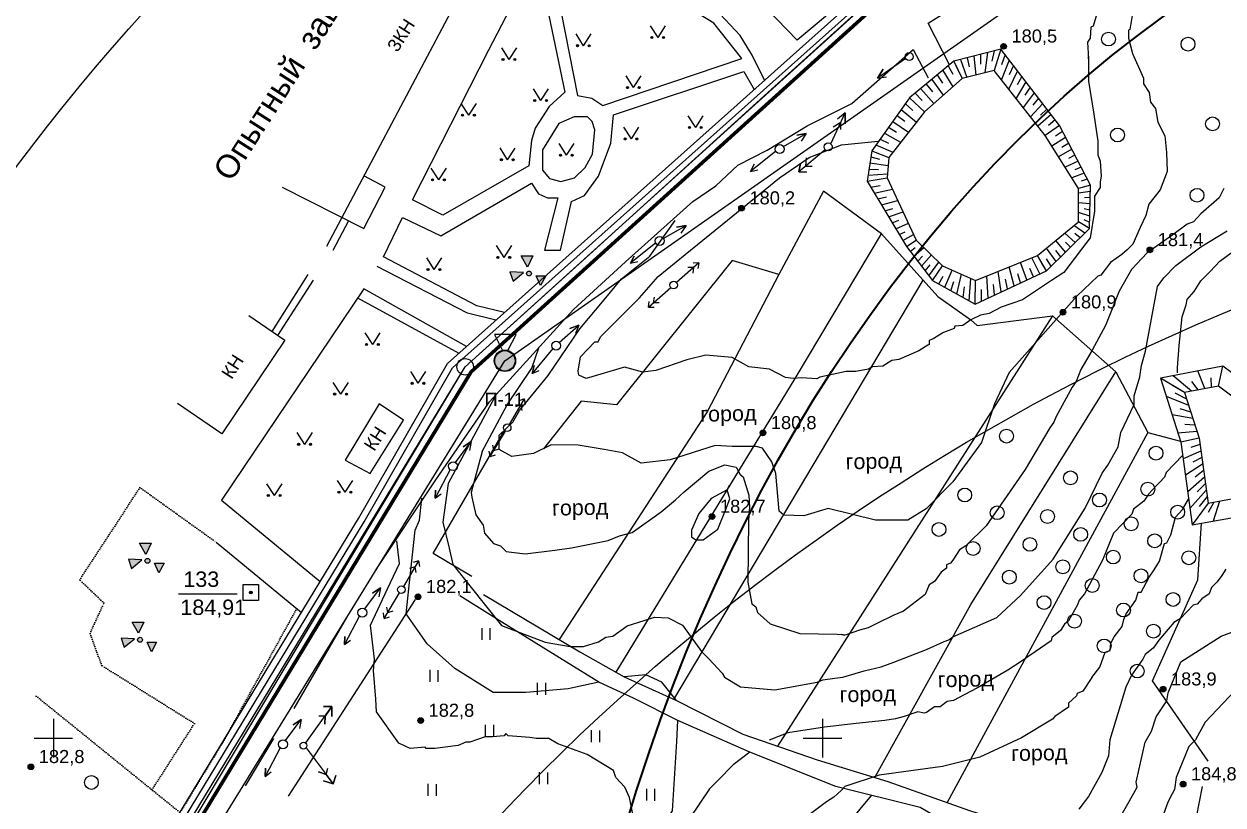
# Model space of a CAD drawing. Header units: millimetres. Extents: x 6127 to 9314, y 4730 to 7085.
# Drawn here: x 6592.4 to 6904.1, y 6182.6 to 6385.6 of the extents above; entities that cross this region are included whole.
import ezdxf

# ---------------------------------------------------------------- set-up
doc = ezdxf.new("R2010")
doc.units = ezdxf.units.MM
doc.header["$LTSCALE"] = 0.7
doc.linetypes.add('ACAD_ISO07W100', pattern=[3, 0, -3])
for name, color, linetype in [('відм', 14, 'Continuous'), ('горизонталі', 22, 'Continuous'), ('горный отвод', 7, 'Continuous'), ('дерево', 7, 'Continuous'), ('кущ', 7, 'Continuous'), ('Откос', 7, 'Continuous'), ('чорн', 255, 'Continuous')]:
    doc.layers.add(name, color=color, linetype=linetype)
doc.layers.add('ИзосеймРадиус', color=90, linetype='Continuous', lineweight=30)
doc.styles.get("Standard").update_dxf_attribs({"font": 'arial.ttf'})

# ---------------------------------------------------------------- blocks, each defined once
blk = doc.blocks.new('1')
at = {"layer": 'чорн', "color": 7, "ltscale": 0.2, "transparency": 33554687}
for p, q in [((5601.51, 1990.78), (5598.6, 1986.67)), ((5594.99, 1981.51), (5597.87, 1985.63))]:
    blk.add_line(p, q, dxfattribs=at)
for points in [[(5600.83, 1989.82), (5599.91, 1989.58)], [(5601.51, 1990.78), (5600.59, 1990.54)], [(5600.83, 1989.82), (5600.92, 1988.87)], [(5601.51, 1990.78), (5601.59, 1989.83)], [(5594.99, 1981.51), (5594.9, 1982.46)], [(5594.99, 1981.51), (5595.9, 1981.75)], [(5595.66, 1982.47), (5595.57, 1983.42)], [(5595.66, 1982.47), (5596.58, 1982.71)]]:
    blk.add_lwpolyline(points, dxfattribs=at)
blk.add_circle((5598.25, 1986.14), 0.633, dxfattribs=at)

msp = doc.modelspace()

# ---------------------------------------------------------------- hatches: boundary and pattern name
at = {"layer": 'відм', "ltscale": 0.2}
h = msp.add_hatch(color=256, dxfattribs=at)
h.dxf.hatch_style = 1
h.paths.add_polyline_path([(6847.8, 6379.8, 1), (6846.34, 6379.8, 1)])
h = msp.add_hatch(color=256, dxfattribs=at)
h.dxf.hatch_style = 1
h.paths.add_polyline_path([(6779.67, 6337.74, 1), (6778.2, 6337.74, 1)])
h = msp.add_hatch(color=256, dxfattribs=at)
h.dxf.hatch_style = 1
h.paths.add_polyline_path([(6885.83, 6326.89, 1), (6884.36, 6326.89, 1)])
h = msp.add_hatch(color=256, dxfattribs=at)
h.dxf.hatch_style = 1
h.paths.add_polyline_path([(6863.23, 6310.7, 1), (6861.77, 6310.7, 1)])
h = msp.add_hatch(color=32, dxfattribs=at)
h.dxf.hatch_style = 1
h.paths.add_polyline_path([(6785.23, 6279.32, 1), (6783.77, 6279.32, 1)])
h = msp.add_hatch(color=32, dxfattribs=at)
h.dxf.hatch_style = 1
h.paths.add_polyline_path([(6772, 6257.57, 1), (6770.53, 6257.57, 1)])
h = msp.add_hatch(color=32, dxfattribs=at)
h.dxf.hatch_style = 1
h.paths.add_polyline_path([(6695.55, 6236.72, 1), (6694.08, 6236.72, 1)])
h = msp.add_hatch(color=32, dxfattribs=at)
h.dxf.hatch_style = 1
h.paths.add_polyline_path([(6889.27, 6212.69, 1), (6887.81, 6212.69, 1)])
h = msp.add_hatch(color=32, dxfattribs=at)
h.dxf.hatch_style = 1
h.paths.add_polyline_path([(6696.24, 6204.55, 1), (6694.77, 6204.56, 1)])
h = msp.add_hatch(color=32, dxfattribs=at)
h.dxf.hatch_style = 1
h.paths.add_polyline_path([(6594.89, 6192.52, 1), (6593.43, 6192.52, 1)])
h = msp.add_hatch(color=32, dxfattribs=at)
h.dxf.hatch_style = 1
h.paths.add_polyline_path([(6894.47, 6188.03, 1), (6893, 6188.03, 1)])
at = {"layer": 'чорн', "ltscale": 0.2}
h = msp.add_hatch(color=256, dxfattribs=at)
h.dxf.hatch_style = 1
h.paths.add_polyline_path([(6755.87, 6382.11, 1), (6755.33, 6382.11, 1)])
h.paths.add_polyline_path([(6758.4, 6382.1, 1), (6758.93, 6382.1, 1)])
h = msp.add_hatch(color=256, dxfattribs=at)
h.dxf.hatch_style = 1
h.paths.add_polyline_path([(6736.52, 6379.97, 1), (6735.98, 6379.97, 1)])
h.paths.add_polyline_path([(6739.05, 6379.96, 1), (6739.58, 6379.96, 1)])
h = msp.add_hatch(color=256, dxfattribs=at)
h.dxf.hatch_style = 1
h.paths.add_polyline_path([(6717.17, 6376.39, 1), (6716.64, 6376.4, 1)])
h.paths.add_polyline_path([(6719.7, 6376.39, 1), (6720.23, 6376.39, 1)])
h = msp.add_hatch(color=256, dxfattribs=at)
h.dxf.hatch_style = 1
h.paths.add_polyline_path([(6749.53, 6369.07, 1), (6749, 6369.07, 1)])
h.paths.add_polyline_path([(6752.06, 6369.07, 1), (6752.59, 6369.07, 1)])
h = msp.add_hatch(color=256, dxfattribs=at)
h.dxf.hatch_style = 1
h.paths.add_polyline_path([(6725.42, 6365.7, 1), (6724.89, 6365.7, 1)])
h.paths.add_polyline_path([(6727.95, 6365.7, 1), (6728.48, 6365.7, 1)])
h = msp.add_hatch(color=256, dxfattribs=at)
h.dxf.hatch_style = 1
h.paths.add_polyline_path([(6706.65, 6361.9, 1), (6706.12, 6361.9, 1)])
h.paths.add_polyline_path([(6709.19, 6361.9, 1), (6709.72, 6361.9, 1)])
h = msp.add_hatch(color=256, dxfattribs=at)
h.dxf.hatch_style = 1
h.paths.add_polyline_path([(6765.65, 6358.73, 1), (6765.12, 6358.73, 1)])
h.paths.add_polyline_path([(6768.18, 6358.72, 1), (6768.72, 6358.72, 1)])
h = msp.add_hatch(color=256, dxfattribs=at)
h.dxf.hatch_style = 1
h.paths.add_polyline_path([(6748.93, 6355.73, 1), (6748.4, 6355.73, 1)])
h.paths.add_polyline_path([(6751.46, 6355.73, 1), (6751.99, 6355.73, 1)])
h = msp.add_hatch(color=256, dxfattribs=at)
h.dxf.hatch_style = 1
h.paths.add_polyline_path([(6732.11, 6351.48, 1), (6731.58, 6351.48, 1)])
h.paths.add_polyline_path([(6734.64, 6351.48, 1), (6735.17, 6351.48, 1)])
h = msp.add_hatch(color=256, dxfattribs=at)
h.dxf.hatch_style = 1
h.paths.add_polyline_path([(6716.75, 6350.33, 1), (6716.22, 6350.33, 1)])
h.paths.add_polyline_path([(6719.28, 6350.33, 1), (6719.81, 6350.33, 1)])
h = msp.add_hatch(color=256, dxfattribs=at)
h.dxf.hatch_style = 1
h.paths.add_polyline_path([(6698.86, 6345.11, 1), (6698.33, 6345.11, 1)])
h.paths.add_polyline_path([(6701.39, 6345.11, 1), (6701.92, 6345.11, 1)])
h = msp.add_hatch(color=256, dxfattribs=at)
h.dxf.hatch_style = 1
h.paths.add_polyline_path([(6715.85, 6324.95, 1), (6715.31, 6324.95, 1)])
h.paths.add_polyline_path([(6718.38, 6324.95, 1), (6718.91, 6324.95, 1)])
h = msp.add_hatch(color=256, dxfattribs=at)
h.dxf.hatch_style = 1
h.paths.add_polyline_path([(6722.23, 6321.01), (6718.72, 6321.17), (6719.54, 6318.79)])
h.paths.add_polyline_path([(6723.26, 6322.43), (6724.66, 6325.35), (6721.65, 6325.35)])
h.paths.add_polyline_path([(6728, 6320.14), (6725.54, 6320.14), (6726.66, 6317.62)])
h.paths.add_polyline_path([(6723.03, 6320.75, 1), (6724.32, 6320.75, 1)])
h = msp.add_hatch(color=256, dxfattribs=at)
h.dxf.hatch_style = 1
h.paths.add_polyline_path([(6697.67, 6321.77, 1), (6697.13, 6321.77, 1)])
h.paths.add_polyline_path([(6700.2, 6321.76, 1), (6700.73, 6321.76, 1)])
h = msp.add_hatch(color=256, dxfattribs=at)
h.dxf.hatch_style = 1
h.paths.add_polyline_path([(6681.68, 6302.32, 1), (6681.15, 6302.32, 1)])
h.paths.add_polyline_path([(6684.21, 6302.32, 1), (6684.74, 6302.32, 1)])
at = {"layer": 'чорн', "ltscale": 0.2, "transparency": 33554687}
h = msp.add_hatch(color=1, dxfattribs=at)
h.dxf.hatch_style = 1
h.paths.add_polyline_path([(6720.19, 6298.06, 1), (6714.61, 6298.06, 1)])
at = {"layer": 'чорн', "ltscale": 0.2}
h = msp.add_hatch(color=256, dxfattribs=at)
h.dxf.hatch_style = 1
h.paths.add_polyline_path([(6693.52, 6292.21, 1), (6692.99, 6292.21, 1)])
h.paths.add_polyline_path([(6696.06, 6292.2, 1), (6696.59, 6292.2, 1)])
h = msp.add_hatch(color=256, dxfattribs=at)
h.dxf.hatch_style = 1
h.paths.add_polyline_path([(6673.4, 6289.42, 1), (6672.87, 6289.42, 1)])
h.paths.add_polyline_path([(6675.93, 6289.41, 1), (6676.46, 6289.41, 1)])
h = msp.add_hatch(color=256, dxfattribs=at)
h.dxf.hatch_style = 1
h.paths.add_polyline_path([(6664.03, 6276.35, 1), (6663.5, 6276.35, 1)])
h.paths.add_polyline_path([(6666.57, 6276.35, 1), (6667.1, 6276.35, 1)])
h = msp.add_hatch(color=256, dxfattribs=at)
h.dxf.hatch_style = 1
h.paths.add_polyline_path([(6656.14, 6263.06, 1), (6655.61, 6263.06, 1)])
h.paths.add_polyline_path([(6658.68, 6263.06, 1), (6659.21, 6263.06, 1)])
h = msp.add_hatch(color=256, dxfattribs=at)
h.dxf.hatch_style = 1
h.paths.add_polyline_path([(6674.52, 6263.91, 1), (6673.98, 6263.91, 1)])
h.paths.add_polyline_path([(6677.05, 6263.91, 1), (6677.58, 6263.91, 1)])
h = msp.add_hatch(color=256, dxfattribs=at)
h.dxf.hatch_style = 1
h.paths.add_polyline_path([(6623.01, 6246.31), (6619.5, 6246.48), (6620.32, 6244.1)])
h.paths.add_polyline_path([(6624.04, 6247.74), (6625.44, 6250.65), (6622.43, 6250.66)])
h.paths.add_polyline_path([(6628.77, 6245.44), (6626.32, 6245.45), (6627.44, 6242.92)])
h.paths.add_polyline_path([(6623.81, 6246.06, 1), (6625.1, 6246.05, 1)])
h = msp.add_hatch(color=256, dxfattribs=at)
h.dxf.hatch_style = 1
h.paths.add_polyline_path([(6651.7, 6237.84, 1), (6650.95, 6237.84, 1)])
h = msp.add_hatch(color=256, dxfattribs=at)
h.dxf.hatch_style = 1
h.paths.add_polyline_path([(6621.08, 6225.81), (6617.58, 6225.98), (6618.39, 6223.6)])
h.paths.add_polyline_path([(6622.11, 6227.23), (6623.52, 6230.15), (6620.5, 6230.15)])
h.paths.add_polyline_path([(6626.85, 6224.94), (6624.4, 6224.94), (6625.52, 6222.42)])
h.paths.add_polyline_path([(6621.89, 6225.55, 1), (6623.17, 6225.55, 1)])

# ---------------------------------------------------------------- linework, layer by layer
at = {"color": 1, "ltscale": 0.2, "transparency": 33554687}
for p, q in [((6717.4, 6298.06), (6943.9, 6456.64)), ((6582, 6078.37), (6717.4, 6298.06))]:
    msp.add_line(p, q, dxfattribs=at)
at = {"color": 3, "ltscale": 0.2, "transparency": 33554687}
for centre, radius in [((7031.15, 6019.46), 550), ((7118.46, 5800.5), 553)]:
    msp.add_circle(centre, radius, dxfattribs=at)
at = {"layer": 'відм', "color": 7, "ltscale": 0.2}
for centre in [(6847.07, 6379.8), (6778.93, 6337.74), (6885.1, 6326.89), (6862.5, 6310.7)]:
    msp.add_circle(centre, 0.733, dxfattribs=at)
at = {"layer": 'відм', "color": 32, "ltscale": 0.2}
for centre in [(6784.5, 6279.32), (6771.26, 6257.57), (6694.81, 6236.72), (6888.54, 6212.69), (6695.5, 6204.55), (6594.16, 6192.52), (6893.73, 6188.03)]:
    msp.add_circle(centre, 0.733, dxfattribs=at)
at = {"layer": 'горизонталі', "color": 32}
for points in [[(6872.25, 6391.46), (6870.38, 6385.03), (6869.75, 6384.82), (6869.54, 6381.92), (6868.92, 6380.88), (6869.12, 6376.52), (6869.12, 6377.15), (6869.12, 6376.52), (6869.12, 6370.71), (6870.56, 6362.21), (6871.59, 6355.15), (6871.58, 6351.62), (6872.2, 6349.96), (6872.41, 6346.02), (6872.2, 6344.57), (6872.19, 6343.12), (6870.74, 6340.89), (6870.74, 6336.92), (6869.55, 6330.06), (6867.31, 6327.08), (6862.71, 6320.99), (6859.52, 6318.91), (6851.94, 6313.94), (6846.43, 6312.02), (6843.32, 6310.37), (6841.03, 6309.95), (6838.54, 6308.71), (6836.47, 6307.26), (6834.39, 6307.06), (6834.18, 6306.44), (6831.48, 6305.4), (6828.78, 6303.74), (6827.75, 6303.33), (6827.75, 6302.29), (6827.33, 6302.09), (6825.05, 6300.64), (6819.86, 6298.36), (6817.99, 6298.15), (6815.7, 6296.71), (6813.01, 6296.5), (6811.97, 6295.88), (6808.65, 6295.26), (6806.16, 6295.26), (6799.31, 6293.82), (6798.48, 6293.41), (6794.54, 6293.62), (6792.35, 6293.45), (6790.32, 6293.73), (6786.23, 6295.88), (6780.86, 6296.48), (6776.49, 6298.92), (6769.65, 6299.52), (6764.68, 6298.31), (6756.68, 6295.58), (6753.25, 6295.12), (6748.48, 6296.37), (6738.52, 6293.48), (6736.65, 6294.31), (6736.44, 6295.35), (6737.07, 6299.08), (6740.81, 6303.02), (6741.64, 6303.02), (6742.26, 6304.26), (6743.93, 6305.92), (6752.41, 6314.39), (6757.25, 6319.95), (6764.31, 6325.7), (6775.25, 6334.61), (6788.8, 6345.64), (6796.51, 6350.95), (6804.88, 6354.24), (6814.43, 6355.11)], [(6880.55, 6388.34), (6879.92, 6384.19), (6879.5, 6383.98), (6879.5, 6381.91), (6880.54, 6377.96), (6883.43, 6371.53), (6883.43, 6370.07), (6884.88, 6367.79), (6885.29, 6365.3), (6886.54, 6363.64), (6887.15, 6360.11), (6889.02, 6356.58), (6889.43, 6352.22), (6889.63, 6347.24), (6887.76, 6342.47), (6884.85, 6338.74), (6884.01, 6335.84), (6882.56, 6332.73), (6880.68, 6328.37), (6879.23, 6326.92), (6877.78, 6325.68), (6874.87, 6323.61), (6872.38, 6320.29), (6871.55, 6320.09), (6866.14, 6314.9), (6848.48, 6295.01), (6844.74, 6286.92), (6841.29, 6276.8), (6833.84, 6266.63), (6826.95, 6259.59), (6822.13, 6256.64), (6813.8, 6256.64), (6801.45, 6259.69), (6795.11, 6257.77), (6789.93, 6257.94), (6788.69, 6258.97), (6787.87, 6268.73), (6786.83, 6271.84), (6784.35, 6275.37), (6782.69, 6275.79), (6776.47, 6275.8), (6772.11, 6276.01), (6760.38, 6272.31), (6752.87, 6271.42), (6747.96, 6274.18), (6743.2, 6275), (6736.45, 6276.17), (6729.44, 6276.18), (6724.83, 6273.98), (6719.17, 6273.17), (6715.9, 6275.03), (6715.91, 6278.75), (6719.48, 6282.09), (6721.2, 6285.16), (6728.65, 6294.22), (6736.92, 6306.4), (6743.18, 6313.93), (6747.73, 6319.4), (6755.1, 6325.29), (6761.67, 6334.54)], [(6892.28, 6294.96), (6892.27, 6296.2), (6892.69, 6302.01), (6893.53, 6309.48), (6894.57, 6312.59), (6894.78, 6314.04), (6896.65, 6316.11), (6898.31, 6318.81), (6900.8, 6321.3), (6903.29, 6323.99), (6911.81, 6330.2), (6912.85, 6331.03), (6916.38, 6334.35), (6919.29, 6337.87), (6919.91, 6339.53), (6920.75, 6342.44), (6921.58, 6344.51), (6922.83, 6349.7), (6921.7, 6363.41), (6922.64, 6377.63), (6924.96, 6382.65)], [(6904.35, 6342.87), (6903.11, 6340.38), (6898.33, 6336.24), (6896.46, 6334.16), (6894.8, 6333.54), (6891.1, 6330.84), (6884.36, 6326.16), (6880.32, 6321.83), (6877.1, 6316.17), (6877.1, 6316.17), (6873.6, 6307.22), (6870.07, 6300.79), (6867.16, 6295.81), (6865.91, 6292.7), (6864.87, 6291.25), (6860.71, 6283.58), (6860.09, 6282.13), (6859.67, 6281.51), (6859.05, 6280.68), (6852.69, 6269.81), (6842.49, 6255.16), (6837.23, 6250), (6835.57, 6248.96), (6833.9, 6246.27), (6833.28, 6245.44), (6832.24, 6245.02), (6832.24, 6244.19), (6830.79, 6243.16), (6829.12, 6240.67), (6827.67, 6239.84), (6826.63, 6237.35), (6821.02, 6233), (6818.53, 6231.97), (6813.97, 6229.69), (6811.89, 6228.65), (6809.61, 6228.04), (6805.87, 6226.79)], [(6715.25, 6289.45), (6702.63, 6266.14), (6701.24, 6256.16), (6702.87, 6249.33), (6703.88, 6245.1), (6712.37, 6234.49), (6716.54, 6229.28), (6727.89, 6224.97), (6734.34, 6223.77), (6737.81, 6223.76), (6741.76, 6225), (6743.62, 6226.25), (6745.49, 6226.45), (6749.23, 6229.14), (6753.59, 6230.59), (6756.29, 6231.42), (6759.81, 6231.21), (6763.55, 6229.33), (6768.52, 6222.48), (6770.38, 6220.61), (6773.91, 6216.87), (6774.53, 6215.83), (6778.67, 6213.34), (6787.59, 6212.5), (6798.59, 6214.56), (6800.05, 6215.18), (6803.16, 6215.59), (6805.23, 6215.8), (6810.84, 6217.45), (6815.2, 6218.48), (6818.52, 6219.73), (6827.03, 6223.03), (6831.6, 6225.1), (6832.84, 6225.52), (6833.88, 6226.35), (6845.33, 6231.31), (6851.49, 6237.03), (6859.94, 6246.51), (6868.31, 6259.74), (6872.73, 6268.84), (6874.18, 6270.91), (6876.89, 6275.68), (6877.51, 6279.41), (6881.05, 6286.67), (6881.05, 6288.95), (6882.51, 6293.93), (6882.93, 6296.83), (6883.97, 6300.57), (6887.1, 6317.37), (6888.77, 6319.65), (6891.82, 6322.83), (6898.36, 6327.69), (6905.17, 6331.87)], [(6711.49, 6274.5), (6708.6, 6263.84), (6708.81, 6262.6), (6709.84, 6258.03), (6711.71, 6255.33), (6712.12, 6253.26), (6714.4, 6250.56), (6716.26, 6249.93), (6717.72, 6248.48), (6722.69, 6247.85), (6730.37, 6248.88), (6734.73, 6249.49), (6744.28, 6251.35), (6747.18, 6252.59), (6750.5, 6253.42), (6758.06, 6258.81), (6761.72, 6261.91), (6764, 6263.98), (6770.44, 6269.37), (6774.59, 6271.03), (6777.5, 6270.4), (6778.53, 6268.53), (6779.36, 6267.91), (6780.81, 6263.13), (6781.01, 6260.02), (6780.75, 6256.65), (6780.57, 6240.52), (6781.6, 6234.92), (6782.64, 6234.08), (6783.05, 6232.63), (6786.37, 6229.72), (6794.04, 6227.22), (6803.8, 6227), (6805.04, 6226.91), (6805.75, 6226.75), (6805.04, 6226.91)], [(6893.62, 6273.48), (6889.33, 6269.02), (6888.91, 6267.78), (6887.67, 6266.54), (6886.63, 6265.5), (6884.76, 6263.43), (6883.51, 6261.56), (6880.81, 6259.49), (6880.39, 6258.24), (6875.61, 6253.22), (6872.77, 6246.23), (6868.13, 6237.51), (6866.67, 6235.85), (6866.26, 6234.61), (6863.97, 6230.46), (6862.93, 6229.63), (6861.89, 6227.97), (6859.61, 6226.11), (6859.4, 6225.28), (6855.25, 6222.38), (6853.38, 6221.14), (6851.92, 6220.1), (6848.19, 6217.62), (6840.3, 6213.06), (6836.77, 6211.2), (6834.07, 6209.75), (6832.41, 6209.54), (6830.54, 6208.09), (6829.09, 6208.09), (6827.01, 6206.64), (6826.39, 6206.44), (6824.73, 6206.85), (6821.2, 6205.61), (6818.92, 6204.99), (6816.22, 6204.58), (6808.75, 6203.76), (6800.5, 6202.85), (6790.95, 6201.32), (6786.13, 6199.43)], [(6775.22, 6264.52), (6771.02, 6262.25), (6767.78, 6258.41), (6765.91, 6254.08), (6765.91, 6252.29), (6767.01, 6251.53), (6768.94, 6251.53), (6772.8, 6254.27), (6774.73, 6259.22), (6775.89, 6262.19), (6775.22, 6264.52), (6775.83, 6265.71)], [(6741.8, 6214.53), (6733.82, 6212.81), (6722.83, 6211.84), (6714.38, 6211.85), (6704.4, 6218.1), (6697.18, 6224.53), (6691.74, 6232.28), (6692.85, 6242.87), (6693.36, 6247.66), (6694.03, 6254.05), (6695.19, 6256.61), (6695.84, 6262.36)], [(6869.97, 6215.72), (6872.05, 6218.42), (6873.5, 6222.36), (6874.75, 6222.77), (6874.96, 6224.64), (6875.79, 6226.3), (6877.87, 6228.99), (6878.29, 6230.86), (6878.5, 6231.27), (6878.91, 6232.31), (6881.41, 6235.83), (6882.03, 6237.91), (6882.86, 6237.91), (6884.94, 6241.85), (6886.19, 6243.71), (6887.64, 6245.99), (6888.89, 6250.56), (6889.51, 6250.76), (6890.55, 6252.84), (6891.8, 6257.4), (6893.56, 6259.37), (6895.18, 6262.13)], [(6750.62, 6180.18), (6749.8, 6184.53), (6748.56, 6187.23), (6746.28, 6189.73), (6745.66, 6191.59), (6738.82, 6195.75), (6731.14, 6198.46), (6728.86, 6199.91), (6725.54, 6199.92), (6723.88, 6200.13), (6718.28, 6200.55), (6717.66, 6201.17), (6717.24, 6200.55), (6714.13, 6200.34), (6713.51, 6200.35), (6712.26, 6200.35), (6708.32, 6198.9), (6707.28, 6198.9), (6705.21, 6198.07), (6699.19, 6197.25), (6696.91, 6197.25), (6696.7, 6197.67), (6692.76, 6197.26), (6689.85, 6198.71), (6684.05, 6206.81), (6683.85, 6210.13), (6683.24, 6217.6), (6683.45, 6220.51), (6682.46, 6229.34), (6686.89, 6238.78), (6689.97, 6245.35), (6689.34, 6251.27)], [(6904.86, 6243.9), (6903.82, 6242.24), (6902.57, 6240.58), (6901.12, 6239.13), (6900.5, 6237.47), (6898.63, 6236.23), (6897.38, 6234.78), (6896.34, 6234.57), (6893.02, 6231.05), (6891.36, 6230.01), (6887.41, 6225.45), (6885.96, 6223.38), (6883.88, 6221.72), (6883.25, 6220.48), (6880.34, 6216.33), (6878.89, 6213.22), (6874.72, 6199.53), (6874.3, 6195.38), (6872.64, 6191.03), (6869.1, 6184.81), (6866.61, 6181.49)], [(6878.02, 6180.44), (6879.68, 6183.55), (6881.76, 6187.28), (6881.56, 6188.53), (6883.85, 6198.9), (6885.51, 6201.8), (6886.76, 6205.54), (6889.47, 6209.68), (6889.88, 6211.76), (6893.15, 6219.84), (6903.65, 6226.53), (6914.27, 6230.44)], [(6869.97, 6215.72), (6867.68, 6212.2), (6866.23, 6211.58), (6866.02, 6210.95), (6863.95, 6209.09), (6863.94, 6208.05), (6860.41, 6205.57), (6859.79, 6204.95), (6851.69, 6200.04), (6840.88, 6195), (6831.17, 6192.6), (6814.72, 6190.35), (6805.82, 6187.37), (6804.79, 6186.34), (6802.92, 6184.68), (6801.05, 6183.44), (6795.44, 6179.29)], [(6907.27, 6212.39), (6899.47, 6204.17), (6896.92, 6199.51), (6895.26, 6197.85), (6891.93, 6189.76), (6891.51, 6186.65), (6890.27, 6184.37), (6889.64, 6183.12), (6888.6, 6180.22)], [(6781.05, 6196.31), (6776.71, 6193.02), (6772.72, 6188.95), (6770.6, 6186.78), (6765.41, 6179.13), (6756.79, 6172.05), (6754.59, 6168.35), (6756.2, 6173.83), (6760.94, 6181.07), (6762.06, 6199.12), (6762.39, 6204.53)]]:
    msp.add_lwpolyline(points, dxfattribs=at)
at = {"layer": 'горизонталі', "color": 22}
for points in [[(6711.49, 6274.5), (6717.98, 6286.6), (6724.4, 6296.17), (6726.18, 6301.44)], [(6761.99, 6209.74), (6758.19, 6214.5), (6754.05, 6216.45), (6748.45, 6215.95)]]:
    msp.add_lwpolyline(points, dxfattribs=at)
at = {"layer": 'горный отвод', "color": 7, "ltscale": 0.2}
for points in [[(6920.99, 5597.24), (6918.57, 5727.75), (6921.2, 5779.95), (6861.62, 5921.06), (6818.67, 5957.18), (6574.79, 6074.63), (6708.61, 6295.21), (6826.26, 6401.67), (6833.8, 6396.61), (7051.54, 6540.28), (7160.22, 6601.81), (7192.29, 6603.48), (7213.58, 6592.73), (7445.46, 6392.76), (7810.88, 6317.34), (7811.33, 6268.71), (8210.3, 6210.63), (8208.53, 6196.59), (8208.57, 6196.32)], [(6920.99, 5597.24), (6918.58, 5727.75), (6921.21, 5779.95), (6861.62, 5921.06), (6818.67, 5957.19), (6574.8, 6074.63), (6708.61, 6295.21), (6826.26, 6401.67), (6833.8, 6396.61), (7051.54, 6540.27), (7160.22, 6601.81), (7192.29, 6603.48), (7213.58, 6592.73), (7445.46, 6392.75), (7810.88, 6317.34), (7811.33, 6268.7), (8210.3, 6210.62), (8208.53, 6196.59), (8208.57, 6196.32)], [(6920.99, 5597.24), (6918.58, 5727.75), (6921.21, 5779.95), (6861.62, 5921.06), (6818.67, 5957.19), (6574.8, 6074.63), (6708.61, 6295.21), (6826.26, 6401.67), (6833.8, 6396.61), (7051.54, 6540.27), (7160.22, 6601.81), (7192.29, 6603.48), (7213.58, 6592.73), (7445.46, 6392.75), (7810.88, 6317.34), (7811.33, 6268.7), (8210.3, 6210.62), (8208.53, 6196.59), (8208.57, 6196.32)], [(6920.99, 5597.24), (6918.58, 5727.75), (6921.21, 5779.95), (6861.62, 5921.06), (6818.67, 5957.19), (6574.8, 6074.63), (6708.62, 6295.21), (6826.26, 6401.67), (6833.8, 6396.61), (7051.54, 6540.27), (7160.22, 6601.81), (7192.29, 6603.48), (7213.58, 6592.73), (7445.46, 6392.75), (7810.87, 6317.34), (7811.33, 6268.7), (8210.29, 6210.62), (8208.53, 6196.59), (8208.57, 6196.32)], [(6919.17, 5779.59), (6859.96, 5919.83), (6817.57, 5955.48), (6571.93, 6073.78), (6707.05, 6296.51), (6826.08, 6404.22), (6833.81, 6399.02), (7050.49, 6541.99)]]:
    msp.add_lwpolyline(points, dxfattribs=at)
at = {"layer": 'горный отвод', "color": 2, "lineweight": 200, "ltscale": 0.2}
msp.add_lwpolyline([(6920.99, 5597.24), (6918.57, 5727.75), (6921.2, 5779.95), (6861.62, 5921.06), (6818.67, 5957.18), (6574.79, 6074.63), (6708.61, 6295.21), (6826.26, 6401.68), (6833.8, 6396.61), (7051.54, 6540.28), (7160.22, 6601.81), (7192.29, 6603.48), (7213.58, 6592.73), (7445.46, 6392.76), (7810.88, 6317.34), (7811.34, 6268.71), (8210.3, 6210.63), (8208.53, 6196.59), (8208.57, 6196.32)], dxfattribs=at)
at = {"layer": 'дерево', "color": 7, "ltscale": 0.2}
for centre in [(6874.33, 6381.69), (6895.02, 6380.38), (6901.4, 6359.64), (6876.7, 6356.76), (6897.36, 6341.09), (6847.82, 6278.49), (6886.69, 6274.05), (6864.45, 6267.62), (6884.56, 6264.69), (6836.96, 6263.18), (6871.99, 6261.88), (6845.41, 6258.57), (6892.33, 6258.72), (6858.47, 6257.58), (6880.23, 6255.67), (6830.26, 6254.23), (6867.11, 6252.94), (6839.13, 6249.27), (6853.91, 6250.34), (6886.35, 6251.27), (6875.58, 6247.05), (6895.22, 6246.87), (6862.46, 6244.52), (6848.55, 6241.81), (6882.8, 6242.17), (6870.11, 6239.66), (6857.58, 6235.21), (6891.12, 6236.04), (6865.51, 6230.39), (6878.24, 6233.28), (6886.01, 6227.78), (6873.2, 6223.95), (6881.81, 6217.42), (6609.88, 6188.47)]:
    msp.add_circle(centre, 1.8, dxfattribs=at)
at = {"layer": 'ИзосеймРадиус', "color": 6, "lineweight": 40, "ltscale": 0.2, "transparency": 33554687}
for centre in [(7199.06, 6028.97), (7033.19, 6020.11)]:
    msp.add_ellipse(centre, major_axis=(6.57, -414.64), ratio=0.737732, dxfattribs=at)
at = {"layer": 'кущ', "ltscale": 0.2}
msp.add_circle((6707.05, 6296.51), 2.14, dxfattribs=at)
at = {"layer": 'Откос', "color": 7, "ltscale": 0.2}
for p, q in [((6846.34, 6379.07), (6844.59, 6373.56)), ((6846.34, 6379.07), (6844.59, 6373.56)), ((6834.11, 6375.93), (6836.3, 6371.44)), ((6834.11, 6375.93), (6835.2, 6373.68)), ((6835.86, 6376.38), (6837.48, 6371.74)), ((6837.6, 6376.83), (6838.14, 6374.44)), ((6839.35, 6377.28), (6839.85, 6372.35)), ((6841.1, 6377.73), (6841.07, 6375.19)), ((6842.84, 6378.17), (6842.22, 6372.95)), ((6844.59, 6378.62), (6844, 6375.94)), ((6847.43, 6377.66), (6846.48, 6375)), ((6848.52, 6376.24), (6846.49, 6371.14)), ((6831.24, 6373.55), (6833.84, 6369.26)), ((6832.68, 6374.74), (6833.87, 6372.54)), ((6850.7, 6373.41), (6848.39, 6368.73)), ((6849.61, 6374.83), (6848.52, 6372.38)), ((6826.94, 6369.98), (6828.55, 6367.99)), ((6828.38, 6371.17), (6831.38, 6367.09)), ((6829.81, 6372.36), (6831.21, 6370.27)), ((6852.88, 6370.58), (6850.29, 6366.31)), ((6851.79, 6372), (6850.56, 6369.76)), ((6822.64, 6366.41), (6826.46, 6362.74)), ((6822.64, 6366.41), (6826.46, 6362.74)), ((6824.08, 6367.6), (6825.88, 6365.71)), ((6825.51, 6368.79), (6828.92, 6364.91)), ((6855.05, 6367.75), (6852.18, 6363.89)), ((6853.97, 6369.16), (6852.6, 6367.13)), ((6856.14, 6366.33), (6854.64, 6364.51)), ((6820.45, 6363.35), (6824.4, 6360.11)), ((6821.55, 6364.88), (6823.49, 6363.15)), ((6857.23, 6364.92), (6854.08, 6361.47)), ((6858.32, 6363.5), (6856.68, 6361.88)), ((6818.26, 6360.29), (6822.35, 6357.49)), ((6819.36, 6361.82), (6821.36, 6360.31)), ((6859.41, 6362.09), (6855.98, 6359.06)), ((6860.5, 6360.67), (6858.71, 6359.26)), ((6816.07, 6357.23), (6820.29, 6354.87)), ((6817.16, 6358.76), (6819.24, 6357.47)), ((6861.59, 6359.26), (6857.87, 6356.64)), ((6861.59, 6359.26), (6857.87, 6356.64)), ((6862.4, 6357.7), (6860.57, 6356.48)), ((6813.87, 6354.18), (6818.24, 6352.25)), ((6814.97, 6355.71), (6817.12, 6354.63)), ((6863.2, 6356.14), (6859.61, 6353.88)), ((6864, 6354.59), (6862.24, 6353.54)), ((6812.53, 6351.07), (6814.83, 6350.47)), ((6812.78, 6352.65), (6814.99, 6351.79)), ((6812.78, 6352.65), (6817.21, 6350.94)), ((6864.81, 6353.03), (6861.35, 6351.12)), ((6865.61, 6351.47), (6863.91, 6350.61)), ((6812.05, 6347.91), (6814.51, 6347.83)), ((6812.29, 6349.49), (6817.06, 6348.81)), ((6866.42, 6349.92), (6863.08, 6348.36)), ((6867.22, 6348.36), (6865.59, 6347.67)), ((6811.56, 6344.75), (6816.83, 6345.6)), ((6811.56, 6344.75), (6814.2, 6345.18)), ((6811.81, 6346.33), (6816.9, 6346.67)), ((6868.02, 6346.8), (6864.82, 6345.6)), ((6868.83, 6345.25), (6867.26, 6344.73)), ((6812.5, 6343.21), (6815, 6343.67)), ((6813.43, 6341.66), (6818.2, 6342.67)), ((6869.63, 6343.69), (6866.56, 6342.84)), ((6869.6, 6342.08), (6866.56, 6341.6)), ((6869.63, 6343.69), (6868.09, 6343.26)), ((6814.36, 6340.12), (6816.62, 6340.66)), ((6815.29, 6338.58), (6819.57, 6339.73)), ((6869.55, 6338.86), (6866.55, 6339.12)), ((6869.58, 6340.47), (6868.07, 6340.42)), ((6816.22, 6337.03), (6818.23, 6337.64)), ((6817.15, 6335.49), (6820.94, 6336.79)), ((6869.5, 6335.64), (6866.55, 6336.64)), ((6869.52, 6337.25), (6868.04, 6337.57)), ((6818.08, 6333.94), (6819.85, 6334.63)), ((6819.01, 6332.4), (6822.3, 6333.85)), ((6868.2, 6331.21), (6865.36, 6333.19)), ((6869.44, 6332.43), (6866.55, 6334.16)), ((6869.44, 6332.43), (6868, 6333.29)), ((6869.47, 6334.03), (6868.01, 6334.72)), ((6819.94, 6330.85), (6821.47, 6331.62)), ((6820.87, 6329.31), (6823.67, 6330.91)), ((6821.8, 6327.76), (6824.36, 6329.44)), ((6863.2, 6326.34), (6860.61, 6329.31)), ((6865.7, 6328.77), (6862.98, 6331.25)), ((6864.45, 6327.56), (6863.12, 6328.92)), ((6866.95, 6329.99), (6865.56, 6331.11)), ((6821.8, 6327.76), (6823.08, 6328.6)), ((6822.78, 6326.5), (6824.06, 6327.49)), ((6823.75, 6325.23), (6826.32, 6327.52)), ((6860.7, 6323.9), (6858.23, 6327.36)), ((6861.95, 6325.12), (6860.68, 6326.73)), ((6824.73, 6323.96), (6826.01, 6325.26)), ((6825.7, 6322.7), (6828.28, 6325.6)), ((6826.67, 6321.43), (6827.97, 6323.03)), ((6827.65, 6320.16), (6830.24, 6323.68)), ((6828.62, 6318.9), (6831.22, 6322.72)), ((6853.14, 6319.11), (6851.47, 6323.65)), ((6856.51, 6320.68), (6854.4, 6324.83)), ((6858.2, 6321.47), (6855.86, 6325.42)), ((6858.2, 6321.47), (6857.03, 6323.45)), ((6859.45, 6322.69), (6858.25, 6324.54)), ((6828.62, 6318.9), (6829.92, 6320.81)), ((6830.2, 6318.03), (6831.32, 6320.1)), ((6831.78, 6317.16), (6833.66, 6321.63)), ((6834.93, 6315.42), (6836.09, 6320.55)), ((6838.09, 6313.68), (6838.53, 6319.47)), ((6843.04, 6314.38), (6842.68, 6320.11)), ((6846.41, 6315.96), (6845.61, 6321.29)), ((6849.78, 6317.53), (6848.54, 6322.47)), ((6851.46, 6318.32), (6850.73, 6320.69)), ((6854.83, 6319.89), (6853.88, 6322.07)), ((6833.36, 6316.29), (6834.12, 6318.69)), ((6836.51, 6314.55), (6836.91, 6317.28)), ((6839.67, 6312.81), (6839.75, 6318.93)), ((6841.35, 6313.59), (6841.29, 6316.56)), ((6844.72, 6315.17), (6844.43, 6317.93)), ((6848.09, 6316.74), (6847.58, 6319.31)), ((6839.67, 6312.81), (6839.71, 6315.87))]:
    msp.add_line(p, q, dxfattribs=at)
at = {"layer": 'Откос', "color": 7}
for p, q in [((6899.4, 6290.83), (6897.61, 6295.42)), ((6902.9, 6291.51), (6904.1, 6296.68)), ((6902.9, 6291.51), (6904.1, 6296.68)), ((6894.14, 6289.81), (6887.89, 6293.53)), ((6894.14, 6289.81), (6891.01, 6291.67)), ((6895.89, 6290.15), (6891.13, 6294.16)), ((6897.65, 6290.49), (6896.01, 6292.64)), ((6901.15, 6291.17), (6901, 6293.61)), ((6895.21, 6286.43), (6889.39, 6288.78)), ((6894.68, 6288.12), (6891.66, 6289.64)), ((6895.75, 6284.74), (6892.94, 6285.57)), ((6896.28, 6283.05), (6890.89, 6284.03)), ((6897.35, 6279.67), (6892.4, 6279.29)), ((6896.82, 6281.36), (6894.23, 6281.51)), ((6897.89, 6277.98), (6893.15, 6276.91)), ((6897.89, 6277.98), (6895.52, 6277.45)), ((6898.12, 6276.29), (6895.78, 6275.52)), ((6898.36, 6274.6), (6893.74, 6272.61)), ((6898.59, 6272.9), (6896.31, 6271.68)), ((6898.82, 6271.21), (6894.33, 6268.31)), ((6899.29, 6267.83), (6894.93, 6264)), ((6899.05, 6269.52), (6896.84, 6267.84)), ((6899.75, 6264.44), (6895.52, 6259.7)), ((6899.52, 6266.13), (6897.37, 6263.99)), ((6900.22, 6261.06), (6896.11, 6255.39)), ((6900.22, 6261.06), (6896.11, 6255.39)), ((6899.99, 6262.75), (6897.9, 6260.15)), ((6901.72, 6261.33), (6900.28, 6258.61)), ((6903.23, 6261.6), (6901.56, 6256.38))]:
    msp.add_line(p, q, dxfattribs=at)
at = {"layer": 'чорн', "color": 7, "ltscale": 0.2}
for p, q in [((6846.34, 6379.07), (6834.11, 6375.93)), ((6861.59, 6359.26), (6846.34, 6379.07)), ((6834.11, 6375.93), (6822.64, 6366.41)), ((6844.59, 6373.56), (6836.3, 6371.44)), ((6857.87, 6356.64), (6844.59, 6373.56)), ((6836.3, 6371.44), (6826.46, 6362.74)), ((6822.64, 6366.41), (6812.78, 6352.65)), ((6826.46, 6362.74), (6817.21, 6350.94)), ((6869.63, 6343.69), (6861.59, 6359.26)), ((6866.56, 6342.84), (6857.87, 6356.64)), ((6812.78, 6352.65), (6811.56, 6344.75)), ((6817.21, 6350.94), (6816.83, 6345.6)), ((6811.56, 6344.75), (6821.8, 6327.76)), ((6816.83, 6345.6), (6824.36, 6329.44)), ((6866.55, 6334.16), (6866.56, 6342.84)), ((6869.44, 6332.43), (6869.63, 6343.69)), ((6855.86, 6325.42), (6866.55, 6334.16)), ((6858.2, 6321.47), (6869.44, 6332.43)), ((6824.36, 6329.44), (6831.22, 6322.72)), ((6821.8, 6327.76), (6828.62, 6318.9)), ((6831.22, 6322.72), (6839.75, 6318.93)), ((6839.75, 6318.93), (6855.86, 6325.42)), ((6839.67, 6312.81), (6858.2, 6321.47)), ((6828.62, 6318.9), (6839.67, 6312.81)), ((6632.57, 6237.53), (6647.76, 6237.51))]:
    msp.add_line(p, q, dxfattribs=at)
at = {"layer": 'чорн', "color": 7}
for p, q in [((6904.1, 6296.68), (6887.89, 6293.53)), ((6914.26, 6289.02), (6904.1, 6296.68)), ((6887.89, 6293.53), (6893.15, 6276.91)), ((6902.9, 6291.51), (6894.14, 6289.81)), ((6910.33, 6285.91), (6902.9, 6291.51)), ((6894.14, 6289.81), (6897.89, 6277.98)), ((6893.15, 6276.91), (6896.11, 6255.39)), ((6897.89, 6277.98), (6900.22, 6261.06)), ((6900.22, 6261.06), (6907.74, 6262.41)), ((6896.11, 6255.39), (6909.73, 6257.85))]:
    msp.add_line(p, q, dxfattribs=at)
at = {"layer": 'чорн', "color": 7, "ltscale": 0.2, "transparency": 33554687}
for p, q in [((6599.99, 6204.99), (6599.99, 6194.99)), ((6799.99, 6204.99), (6799.99, 6194.99)), ((6594.99, 6199.99), (6604.99, 6199.99)), ((6794.99, 6199.99), (6804.99, 6199.99))]:
    msp.add_line(p, q, dxfattribs=at)
at = {"layer": 'чорн', "ltscale": 0.2, "transparency": 33554687}
for p, q in [((6594.99, 6199.99), (6594.99, 6199.99)), ((6594.99, 6199.99), (6599.99, 6199.99)), ((6794.99, 6199.99), (6794.99, 6199.99)), ((6794.99, 6199.99), (6799.99, 6199.99))]:
    msp.add_line(p, q, dxfattribs=at)
at = {"layer": 'чорн', "color": 7}
for points in [[(6832.99, 6375.03), (6827.43, 6385.82), (6843.58, 6396), (6868.13, 6411.59), (6887.6, 6423.28), (6919.62, 6442.49), (6924.18, 6434.21), (6929.24, 6420.05)], [(6717.87, 6416.33), (6671.02, 6327.76)], [(6784.92, 6371.05), (6781.73, 6377.5), (6778.53, 6382.65), (6773.35, 6388.2), (6730.47, 6414.32)], [(6730.01, 6411.28), (6725.47, 6402.51), (6729.81, 6400.09), (6736.24, 6367.01), (6739.97, 6366.31), (6742.86, 6364.45), (6779.02, 6376.61), (6771.76, 6385.82), (6730.01, 6411.28)], [(6559.76, 6118.7), (6589.14, 6104.54), (6629.11, 6171.02), (6680.83, 6256.2), (6703.8, 6296.25), (6825.89, 6405.34)], [(6560.51, 6120.25), (6588.47, 6106.78), (6627.63, 6171.91), (6679.34, 6257.08), (6702.44, 6297.35), (6824.74, 6406.63)], [(6591.36, 6103.32), (6707.05, 6296.51), (6739.42, 6325.66), (6786.59, 6368.58), (6824.69, 6403.08)], [(6723.48, 6398.61), (6727.07, 6396.23), (6732.97, 6367.88), (6728.91, 6364.15), (6725.29, 6358.52), (6724.3, 6355.32), (6723.6, 6348.74), (6701.22, 6335.94), (6693.4, 6339.88), (6713.22, 6378.9), (6723.48, 6398.61)], [(6683.91, 6243.79), (6699.43, 6267.11), (6713.36, 6287.39), (6735.27, 6311.41), (6748.77, 6323.77), (6766.22, 6339.49), (6772.2, 6343.5), (6777.96, 6348.93), (6785.57, 6352.82), (6795.97, 6359.17), (6807.62, 6364.93), (6823.53, 6378.99), (6827.48, 6371.58)], [(6717.27, 6310.61), (6710.09, 6312.37), (6685.79, 6325.07), (6690.76, 6335.35), (6700.77, 6330.57), (6724.34, 6344.26), (6726.17, 6341.48), (6728.46, 6340.43), (6731.13, 6340.43), (6727.66, 6326.84), (6731.86, 6326.83), (6734.7, 6339.45), (6738.13, 6341.03), (6741.74, 6346.02), (6744.91, 6354.66), (6745.67, 6361.99), (6779.49, 6373.28), (6782.17, 6368.59)], [(6738.87, 6361.44), (6735.39, 6361.44), (6731.4, 6359.73), (6727.21, 6352.86), (6727.2, 6347.6), (6729.03, 6345.49), (6731.9, 6344.7), (6735.51, 6345.6), (6738.24, 6348.35), (6740.18, 6351.73), (6740.76, 6358.14), (6740.05, 6360.25), (6738.87, 6361.44)], [(6659.5, 6343.21), (6680.75, 6332.42), (6686.29, 6343.18), (6680.73, 6346.12)], [(6800.23, 6342.19), (6788.58, 6320.53), (6770.03, 6284.84), (6731.47, 6225.6)], [(6746.35, 6217.11), (6792.84, 6293.49), (6815.34, 6331.04), (6800.23, 6342.19)], [(6676.72, 6334.47), (6672.64, 6326.71)], [(6815.34, 6331.04), (6830, 6314.79), (6838.54, 6308.71), (6840.15, 6307.26), (6859.75, 6309.79), (6876.26, 6295.16), (6884.56, 6279.41), (6893.06, 6277.18)], [(6715.07, 6308.63), (6707.71, 6310.46), (6684.17, 6322.59)], [(6788.58, 6320.53), (6776.5, 6324.15), (6746.41, 6286.61), (6737.21, 6287.53), (6727.44, 6275.22)], [(6656.91, 6305.7), (6666.23, 6320.49)], [(6707.43, 6301.81), (6680.68, 6316.77), (6643.73, 6261.82), (6669.39, 6240.7)], [(6658.39, 6304.68), (6667.66, 6319.06)], [(6761.36, 6210.03), (6826.16, 6319.04)], [(6679.11, 6314.42), (6705.43, 6300.03)], [(6650.86, 6309.84), (6660.2, 6303.44), (6643.76, 6279.04), (6632.23, 6286.96)], [(6859.75, 6309.79), (6788.28, 6197.89)], [(6813.61, 6189.77), (6838.53, 6234.76), (6876.26, 6295.16)], [(6684.7, 6286.92), (6675.87, 6272.27), (6682.36, 6268.73), (6691, 6282.67), (6684.7, 6286.92)], [(6708.8, 6242.03), (6698.71, 6248.01), (6717.36, 6280.11)], [(6884.56, 6279.41), (6832.38, 6183.26)], [(6642.31, 6250.96), (6664.52, 6232.67)], [(6694.08, 6235.99), (6661.07, 6184.89)], [(6873.7, 6049.12), (6876.2, 6053.23), (6880.17, 6135.34), (6888.69, 6156.48), (6846.89, 6174.74), (6828.64, 6180.03), (6825.4, 6181.91), (6803.46, 6187.38), (6781.05, 6196.31), (6762.39, 6204.53), (6750.97, 6210.31), (6741.8, 6214.53), (6716.64, 6230.15), (6705.64, 6236.95)], [(6711.8, 6237.36), (6736.85, 6222.38), (6748.45, 6215.95), (6761.99, 6209.74), (6779.22, 6201.05), (6798.55, 6194.3), (6816.97, 6188.75), (6838.21, 6181.19), (6857.88, 6174.9), (6882.07, 6164.44), (6891.42, 6159.26), (6894.92, 6167.46), (6898.78, 6187.43)], [(6662.6, 6207.68), (6676.55, 6231.78)], [(6649.92, 6187.55), (6657.28, 6199.88)], [(6765.95, 6112.92), (6784.05, 6141.8), (6797.98, 6167.28), (6812.72, 6185.07)]]:
    msp.add_lwpolyline(points, dxfattribs=at)
at = {"layer": 'чорн', "color": 7, "ltscale": 0.2}
for points in [[(6793.38, 6381.43), (6780.08, 6395.27), (6803.12, 6413.11), (6815.95, 6400.32), (6793.38, 6381.43)], [(6755.17, 6385.15), (6757.13, 6382.11)], [(6759.1, 6385.15), (6757.13, 6382.11)], [(6735.82, 6383.01), (6737.78, 6379.97)], [(6739.75, 6383.01), (6737.78, 6379.97)], [(6716.47, 6379.44), (6718.43, 6376.4)], [(6720.4, 6379.44), (6718.43, 6376.4)], [(6821.62, 6376.64), (6814.27, 6371.49), (6815.76, 6373.86), (6814.27, 6371.49), (6816.58, 6371.87)], [(6748.83, 6372.12), (6750.79, 6369.07)], [(6752.76, 6372.11), (6750.79, 6369.07)], [(6724.72, 6368.75), (6726.68, 6365.7)], [(6728.65, 6368.74), (6726.68, 6365.7)], [(6705.96, 6364.95), (6707.92, 6361.9)], [(6709.89, 6364.94), (6707.92, 6361.9)], [(6764.96, 6361.77), (6766.92, 6358.73)], [(6768.89, 6361.77), (6766.92, 6358.73)], [(6802.16, 6354.44), (6805.88, 6362.56), (6805.88, 6359.67), (6805.88, 6362.56), (6803.86, 6360.9)], [(6804.78, 6358.19), (6804.72, 6360.03), (6802.78, 6358.83)], [(6748.23, 6358.78), (6750.2, 6355.74)], [(6752.17, 6358.78), (6750.2, 6355.74)], [(6789.81, 6353.73), (6795.7, 6357.11), (6793.26, 6356.72), (6795.7, 6357.11), (6794.4, 6355.15)], [(6731.41, 6354.53), (6733.37, 6351.48)], [(6735.34, 6354.52), (6733.37, 6351.48)], [(6716.05, 6353.38), (6718.02, 6350.33)], [(6719.98, 6353.37), (6718.02, 6350.33)], [(6787.82, 6352.58), (6781.27, 6347.29), (6782.19, 6349.18), (6781.27, 6347.29), (6783.19, 6347.72)], [(6800.68, 6352.94), (6793.84, 6347.15), (6794.25, 6349.39), (6793.84, 6347.15), (6795.89, 6347.14)], [(6795.73, 6350.85), (6795.58, 6348.62), (6797.31, 6348.62)], [(6698.16, 6348.16), (6700.12, 6345.11)], [(6702.09, 6348.15), (6700.12, 6345.11)], [(6758.59, 6329.85), (6764.49, 6333.24), (6762.05, 6332.84), (6764.49, 6333.24), (6763.18, 6331.27)], [(6715.15, 6327.99), (6717.11, 6324.95)], [(6719.08, 6327.99), (6717.11, 6324.95)], [(6756.6, 6328.71), (6750.05, 6323.42), (6750.98, 6325.3), (6750.05, 6323.42), (6751.98, 6323.85)], [(6696.97, 6324.81), (6698.93, 6321.77)], [(6700.9, 6324.81), (6698.93, 6321.77)], [(6723.26, 6322.43), (6721.65, 6325.35), (6724.66, 6325.35), (6723.26, 6322.43)], [(6718.72, 6321.17), (6719.54, 6318.79), (6722.23, 6321.01), (6718.72, 6321.17)], [(6725.54, 6320.14), (6728, 6320.14), (6726.66, 6317.62), (6725.54, 6320.14)], [(6731.54, 6302.82), (6736.61, 6307.34), (6734.31, 6306.45), (6736.61, 6307.34), (6735.74, 6305.15)], [(6680.98, 6305.37), (6682.94, 6302.32)], [(6684.91, 6305.36), (6682.94, 6302.32)], [(6729.83, 6301.29), (6724.51, 6294.76), (6725.02, 6296.8), (6724.51, 6294.76), (6726.3, 6295.58)], [(6692.83, 6295.25), (6694.79, 6292.21)], [(6696.76, 6295.25), (6694.79, 6292.21)], [(6672.7, 6292.46), (6674.67, 6289.42)], [(6676.64, 6292.46), (6674.67, 6289.42)], [(6663.34, 6279.4), (6665.3, 6276.35)], [(6667.27, 6279.39), (6665.3, 6276.35)], [(6704.55, 6271.62), (6708.62, 6277.07), (6706.54, 6275.73), (6708.62, 6277.07), (6708.2, 6274.74)], [(6703.18, 6269.78), (6699.27, 6262.32), (6699.37, 6264.42), (6699.27, 6262.32), (6700.86, 6263.48)], [(6673.82, 6266.96), (6675.78, 6263.91)], [(6677.75, 6266.95), (6675.78, 6263.91)], [(6655.45, 6266.1), (6657.41, 6263.06)], [(6659.38, 6266.1), (6657.41, 6263.06)], [(6900.25, 6193.98), (6885.79, 6214.88), (6897.61, 6241.13), (6898.55, 6255.84)], [(6624.04, 6247.74), (6622.43, 6250.66), (6625.44, 6250.65), (6624.04, 6247.74)], [(6619.5, 6246.48), (6620.32, 6244.1), (6623.01, 6246.31), (6619.5, 6246.48)], [(6626.32, 6245.45), (6628.77, 6245.44), (6627.44, 6242.92), (6626.32, 6245.45)], [(6680.95, 6233.57), (6685.02, 6239.02), (6682.94, 6237.69), (6685.02, 6239.02), (6684.6, 6236.7)], [(6622.11, 6227.23), (6620.5, 6230.15), (6623.52, 6230.15), (6622.11, 6227.23)], [(6679.58, 6231.73), (6675.67, 6224.28), (6675.77, 6226.37), (6675.67, 6224.28), (6677.27, 6225.44)], [(6617.58, 6225.98), (6618.39, 6223.6), (6621.08, 6225.81), (6617.58, 6225.98)], [(6711.38, 6228.61), (6711.37, 6225.54)], [(6713.51, 6228.58), (6713.51, 6225.51)], [(6624.4, 6224.94), (6626.85, 6224.94), (6625.52, 6222.42), (6624.4, 6224.94)], [(6697.86, 6217.71), (6697.86, 6214.63)], [(6700, 6217.67), (6699.99, 6214.6)], [(6725.78, 6214.35), (6725.78, 6211.28)], [(6727.92, 6214.32), (6727.92, 6211.25)], [(6665.6, 6198.72), (6672.42, 6208.23), (6672.41, 6205.6), (6672.42, 6208.23), (6670.21, 6208.23), (6672.42, 6208.23), (6670.63, 6205.73), (6670.62, 6203.63), (6670.63, 6205.73), (6668.98, 6205.73)], [(6660.32, 6199.35), (6664.39, 6204.79), (6662.31, 6203.46), (6664.39, 6204.79), (6663.97, 6202.47)], [(6712.27, 6203.45), (6712.26, 6200.38)], [(6714.4, 6203.42), (6714.4, 6200.34)], [(6739.85, 6202.02), (6739.85, 6198.95)], [(6741.99, 6201.99), (6741.99, 6198.92)], [(6658.95, 6197.5), (6655.04, 6190.05), (6655.14, 6192.15), (6655.04, 6190.05), (6656.64, 6191.21)], [(6665.69, 6197.45), (6672.75, 6188.13), (6670.24, 6188.91), (6672.75, 6188.13), (6673.41, 6190.24), (6672.75, 6188.13), (6670.9, 6190.57), (6668.89, 6191.2), (6670.9, 6190.57), (6671.39, 6192.15)], [(6726.34, 6191.12), (6726.33, 6188.05)], [(6728.47, 6191.09), (6728.47, 6188.02)], [(6697.4, 6188.09), (6697.39, 6185.02)], [(6699.53, 6188.06), (6699.53, 6184.98)], [(6754.19, 6186.8), (6754.19, 6183.73)], [(6756.33, 6186.77), (6756.33, 6183.7)]]:
    msp.add_lwpolyline(points, dxfattribs=at)
at = {"layer": 'чорн', "color": 7, "ltscale": 0.2, "transparency": 33554687}
msp.add_lwpolyline([(6718.14, 6300.74), (6720.34, 6304.89), (6714.67, 6304.9), (6716.77, 6300.77)], dxfattribs=at)
at = {"layer": 'чорн', "color": 7, "linetype": 'ACAD_ISO07W100', "ltscale": 0.2}
for points in [[(6625.63, 6186.59), (6636.67, 6203.83), (6612.58, 6218.88), (6609.52, 6227.21), (6613.11, 6235.14), (6606.84, 6241.17), (6622.5, 6265.15), (6642.31, 6250.96)], [(6663.28, 6233.69), (6644.38, 6199.5), (6632.95, 6180.67)], [(6595.54, 6210.92), (6632.95, 6180.67)]]:
    msp.add_lwpolyline(points, dxfattribs=at)
at = {"layer": 'чорн', "color": 7, "ltscale": 0.2}
msp.add_lwpolyline([(6649.31, 6239.95), (6653.34, 6239.95), (6653.34, 6235.79), (6649.31, 6235.8)], close=True, dxfattribs=at)
for centre, radius in [((6755.6, 6382.11), 0.266), ((6758.66, 6382.1), 0.266), ((6736.25, 6379.97), 0.266), ((6739.31, 6379.96), 0.266), ((6716.9, 6376.4), 0.266), ((6719.97, 6376.39), 0.266), ((6822.51, 6377.14), 1.02), ((6749.26, 6369.07), 0.266), ((6752.33, 6369.07), 0.266), ((6725.15, 6365.7), 0.266), ((6728.22, 6365.7), 0.266), ((6706.39, 6361.9), 0.266), ((6709.45, 6361.9), 0.266), ((6765.39, 6358.73), 0.266), ((6768.45, 6358.72), 0.266), ((6748.66, 6355.73), 0.266), ((6751.73, 6355.73), 0.266), ((6788.85, 6353.1), 1.15), ((6801.44, 6353.67), 1.05), ((6731.84, 6351.48), 0.266), ((6734.91, 6351.48), 0.266), ((6716.48, 6350.33), 0.266), ((6719.55, 6350.33), 0.266), ((6698.59, 6345.11), 0.266), ((6701.66, 6345.11), 0.266), ((6757.63, 6329.22), 1.15), ((6715.58, 6324.95), 0.266), ((6718.64, 6324.95), 0.266), ((6697.4, 6321.77), 0.266), ((6700.46, 6321.76), 0.266), ((6723.67, 6320.75), 0.641), ((6681.41, 6302.32), 0.266), ((6684.48, 6302.32), 0.266), ((6730.73, 6302), 1.15), ((6717.4, 6298.06), 2.65), ((6693.26, 6292.21), 0.266), ((6696.32, 6292.2), 0.266), ((6673.13, 6289.42), 0.266), ((6676.2, 6289.41), 0.266), ((6663.77, 6276.35), 0.266), ((6666.83, 6276.35), 0.266), ((6703.92, 6270.66), 1.15), ((6655.88, 6263.06), 0.266), ((6674.25, 6263.91), 0.266), ((6677.31, 6263.91), 0.266), ((6658.94, 6263.06), 0.266), ((6624.45, 6246.06), 0.641), ((6651.33, 6237.84), 0.373), ((6680.32, 6232.61), 1.15), ((6622.53, 6225.55), 0.641), ((6659.69, 6198.38), 1.15), ((6665.02, 6198.04), 0.892)]:
    msp.add_circle(centre, radius, dxfattribs=at)
at = {"layer": 'чорн', "color": 7, "ltscale": 0.2, "transparency": 33554687}
msp.add_circle((6717.4, 6298.06), 2.79, dxfattribs=at)

# ---------------------------------------------------------------- block references
at = {"layer": 'чорн'}
for p, xscale, yscale, zscale, rotation in [((15851.4, 7266.65), 1.538607385635957, 1.538607385635957, 1.538607385635957, 166.4257540270449), ((15063.7, 10006.3), 1.538607385635958, 1.538607385635958, 1.538607385635958, 184.5230255519699), ((15036.18, 9964.21), 1.538607385635958, 1.538607385635958, 1.538607385635958, 184.5230255519699)]:
    msp.add_blockref('1', p, dxfattribs=dict(at, xscale=xscale, yscale=yscale, zscale=zscale, rotation=rotation))

# ---------------------------------------------------------------- texts
at = {"color": 1, "ltscale": 0.2, "transparency": 33554687, "insert": (6712.09, 6289.74), "char_height": 3.4, "attachment_point": 1}
msp.add_mtext_dynamic_manual_height_columns('П-11', width=29.6861, gutter_width=12.5, heights=[0], dxfattribs=at)
at = {"layer": 'чорн', "color": 7, "ltscale": 0.2}
note = msp.add_mtext_dynamic_manual_height_columns('Опытный ', width=10.2478, gutter_width=30.27, heights=[8.03, 0], dxfattribs=dict(at, insert=(6641.19, 6347.55), char_height=6, attachment_point=1, rotation=57.4334))
for column, words in zip(note.columns.linked_columns, ['завод']):
    column.text = words
at = {"layer": 'чорн', "color": 7, "ltscale": 0.2, "attachment_point": 1}
for s, width, insert, char_height, rotation in [('3КН', 0.366, (6686.58, 6379.89), 3.4, 57.4334), ('180,5', 2.4374, (6849.11, 6384.19), 3.4, 359.9325), ('180,2', 2.4374, (6780.98, 6342.13), 3.4, 359.9325), ('181,4', 2.4374, (6887.14, 6331.28), 3.4, 359.9325), ('180,9', 2.4374, (6864.54, 6315.09), 3.4, 359.9325), ('КН', 0.366, (6643.47, 6294.86), 3.4, 57.4334), ('город', 14.6937, (6768.15, 6286.22), 4, 1.1142), ('КН', 0.366, (6680.54, 6276.16), 3.4, 57.4334), ('город', 14.6937, (6805.95, 6273.85), 4, 1.1142), ('город', 14.6937, (6729.61, 6261.81), 4, 1.1142), ('133', 1.2254, (6633.79, 6243.31), 4, 359.9325), ('184,91', 1.2254, (6633.02, 6236.01), 4, 359.9325), ('город', 14.6937, (6829.89, 6217.19), 4, 1.1142), ('город', 14.6937, (6804.38, 6213.3), 4, 1.1142), ('город', 14.6937, (6848.98, 6198.02), 4, 1.1142)]:
    msp.add_mtext_dynamic_manual_height_columns(s, width=width, gutter_width=12.5, heights=[0], dxfattribs=dict(at, insert=insert, char_height=char_height, rotation=rotation))
at = {"layer": 'чорн', "color": 32, "ltscale": 0.2, "char_height": 3.4, "attachment_point": 1, "rotation": 359.9325}
for s, insert in [('180,8', (6786.54, 6283.71)), ('182,7', (6773.31, 6261.96)), ('182,1', (6696.86, 6241.11)), ('183,9', (6890.58, 6217.08)), ('182,8', (6697.55, 6208.94)), ('182,8', (6596.2, 6196.91)), ('184,8', (6895.78, 6192.42))]:
    msp.add_mtext_dynamic_manual_height_columns(s, width=2.4374, gutter_width=12.5, heights=[0], dxfattribs=dict(at, insert=insert))

doc.saveas('drawing.dxf')
